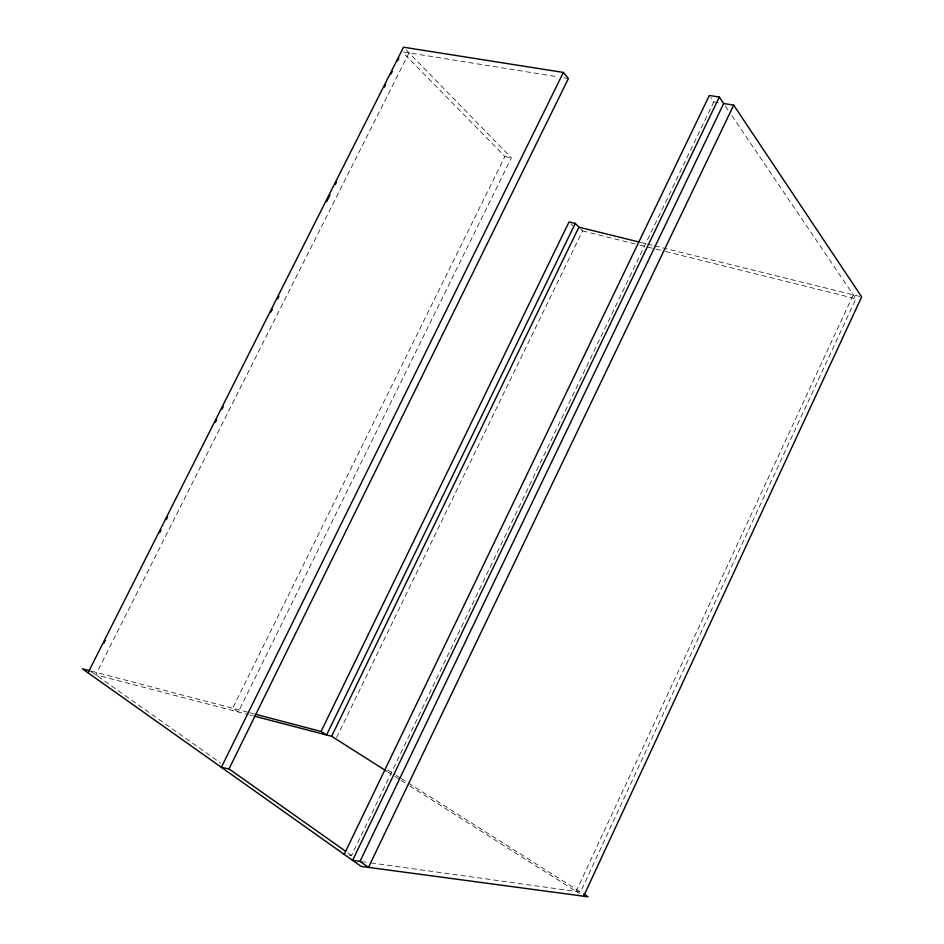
<?xml version="1.0" encoding="UTF-8"?>
<svg xmlns="http://www.w3.org/2000/svg" width="944" height="944" viewBox="0 0 944 944"><rect width="100%" height="100%" fill="white"/><g stroke="black" fill="none" stroke-linecap="round" stroke-linejoin="round"><path stroke-width="0.71" stroke-dasharray="4.72 3.54" d="M731.919 115.699L855.925 298.764L580.501 892.045L370.213 862.804M576.111 891.431L853.258 294.835M349.127 855.099L351.593 855.453L713.758 101.917L710.808 97.633M336.607 737.594L582.566 230.902L579.84 228.118M406.286 50.032L511.4 157.884L238.301 711.977L232.672 708.26L504.898 156.492L403.218 52.805M409.047 52.864L95.757 674.83L248.26 714.573M361.446 861.589L368.75 862.604M403.56 51.979L558.27 76.889M564.064 77.821L568.418 78.517M713.758 101.917L720.838 103.061M504.898 156.492L511.4 157.884M640.374 242.337L646.085 243.741M647.513 244.095L653.236 245.499M654.664 245.853L860.267 296.558M582.566 230.902L638.38 244.756M639.808 245.121L664.139 251.151M665.579 251.505L855.925 298.764M249.688 714.938L252.532 715.682M91.474 671.172L248.355 712.378M249.782 712.755L254.054 713.876M387.618 769.903L395.088 774.635M396.338 775.413L400.067 777.785M401.306 778.564L582.649 893.402M387.465 771.732L393.66 775.673M394.911 776.452L399.867 779.602M401.117 780.393L408.563 785.113M409.802 785.904L579.333 893.484M91.19 671.609L220.601 762.976M347.994 852.904L351.593 855.453M570.896 223.775L572.737 225.651M725.322 105.952L728.615 110.826"/><path stroke-width="1.42" d="M583.64 896.21L861.671 296.9L733.689 105.126L723.67 103.51L719.293 97.055L709.333 95.486L344.194 854.391M719.293 97.055L352.608 860.362L359.994 861.376L368.479 867.371L733.689 105.126M359.994 861.376L723.67 103.51M255.482 714.254L321.066 731.482L569.055 221.899L575.274 223.421L578.932 227.185L638.946 241.983M575.274 223.421L326.565 734.975L321.066 731.482M253.96 716.059L331.615 736.296L578.932 227.185M88.028 672.812L403.525 47.2L563.379 72.44L221.368 767.33L229.014 768.912L345.587 851.217M229.014 768.912L568.418 78.517L563.379 72.44M103.97 643.206L105.291 640.575M159.642 532.794L160.964 530.174M166.262 519.66L167.595 517.029M215.303 422.393L216.636 419.773M221.934 409.248L223.256 406.628M270.975 311.992L272.297 309.361M277.607 298.847L278.928 296.227M326.648 201.591L329.952 195.019M335.262 184.505L336.583 181.873M384.302 87.249L385.624 84.618M390.922 74.104L392.256 71.473M397.554 60.959L398.875 58.327M90.058 670.806L82.329 668.777L361.127 866.391L588.006 896.8L583.722 894.086M331.615 736.296L386.214 770.941"/></g></svg>
